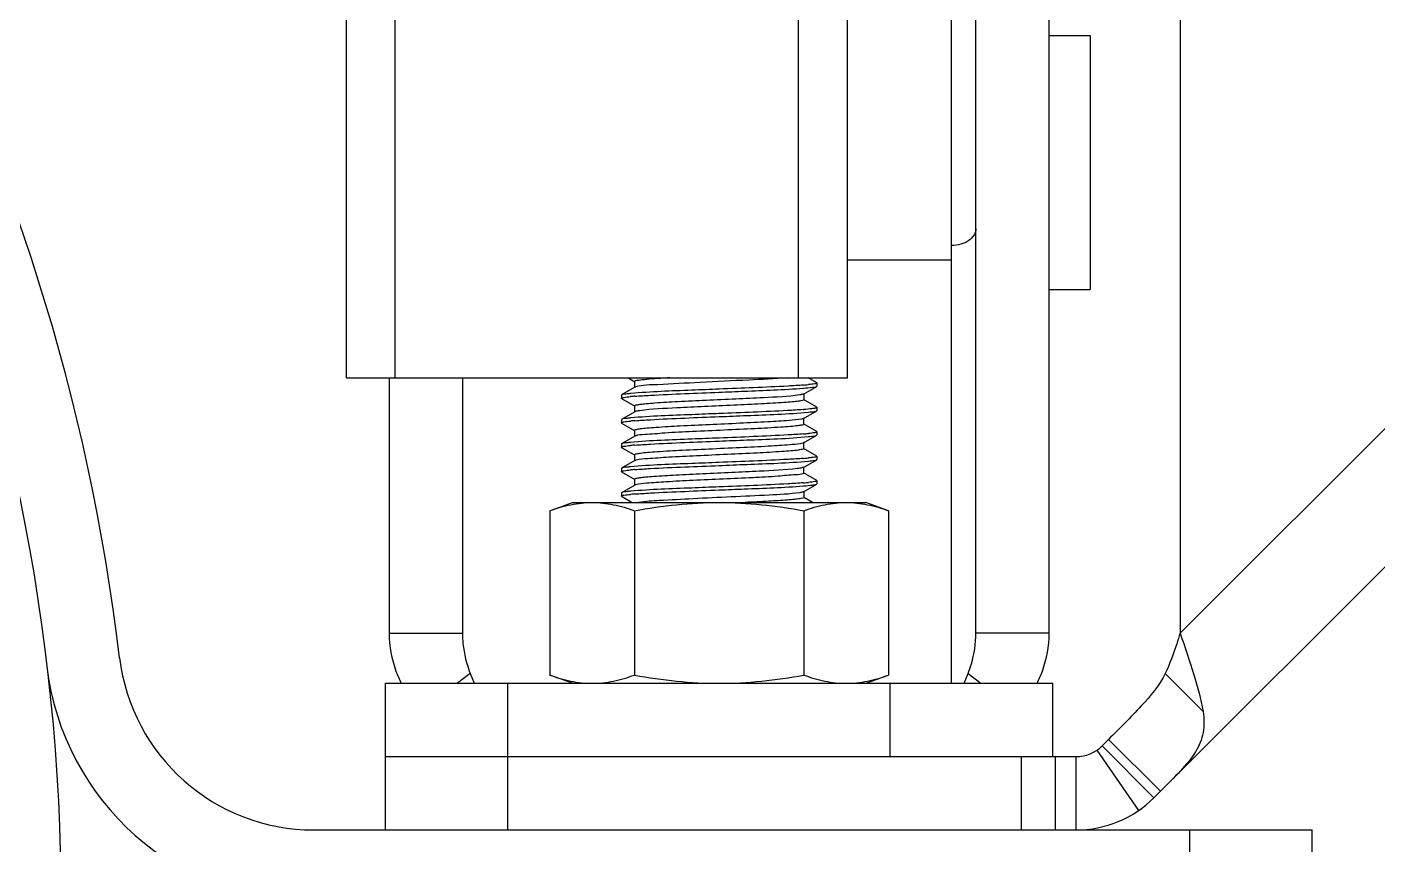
# Model space of a CAD drawing. Extents: x 27938 to 1507990, y 110129 to 923079.
# Drawn here: x 529024 to 530007, y 365399 to 365994 of the extents above; entities that cross this region are included whole.
import ezdxf

# ---------------------------------------------------------------- set-up
doc = ezdxf.new("R2010")
doc.units = 0
doc.header["$LTSCALE"] = 1000
doc.header["$MEASUREMENT"] = 0

msp = doc.modelspace()

# ---------------------------------------------------------------- linework, layer by layer
at = {"linetype": 'Continuous'}
for p, q in [((529256.36, 365738.85), (529256.36, 368698.45)), ((529291.95, 365738.85), (529291.95, 368698.45)), ((529585.57, 365738.85), (529585.57, 368698.45)), ((529621.16, 365738.85), (529621.16, 368698.45)), ((529696.79, 365516.41), (529696.79, 366536.96)), ((529714.58, 365552.93), (529714.58, 366087.21)), ((529767.97, 365552.93), (529767.97, 366087.21)), ((529863.28, 366087.21), (529863.28, 365552.88)), ((529767.97, 365988.21), (529797.76, 365988.21)), ((529863.28, 365552.88), (530291.55, 365981.15)), ((530341.88, 365930.82), (529844.16, 365433.1)), ((529621.16, 365824.74), (529696.79, 365824.74)), ((529767.97, 365803.28), (529797.76, 365803.28)), ((529256.36, 365738.85), (529621.16, 365738.85)), ((529287.5, 365738.85), (529287.5, 365552.93)), ((529340.89, 365738.85), (529340.89, 365552.93)), ((529461.38, 365738.85), (529466.38, 365735.95)), ((529466.19, 365736.18), (529466.19, 365731.73)), ((529598.75, 365735.26), (529592.55, 365738.85)), ((529598.75, 365735.26), (529598.91, 365735.07)), ((529598.91, 365735.07), (529598.91, 365732.84)), ((529456.72, 365726.36), (529456.55, 365726.17)), ((529456.55, 365726.17), (529456.55, 365723.95)), ((529456.72, 365723.75), (529456.55, 365723.95)), ((529466.38, 365731.96), (529456.72, 365726.36)), ((529589.09, 365727.06), (529598.75, 365732.65)), ((529589.28, 365727.28), (529589.28, 365722.83)), ((529598.75, 365732.65), (529598.91, 365732.84)), ((529456.72, 365723.75), (529466.38, 365718.16)), ((529466.38, 365714.16), (529456.72, 365708.57)), ((529466.19, 365718.38), (529466.19, 365713.94)), ((529598.75, 365717.47), (529589.09, 365723.06)), ((529589.09, 365709.26), (529598.75, 365714.85)), ((529598.75, 365717.47), (529598.91, 365717.27)), ((529598.75, 365714.85), (529598.91, 365715.05)), ((529598.91, 365717.27), (529598.91, 365715.05)), ((529456.72, 365708.57), (529456.55, 365708.38)), ((529456.55, 365708.38), (529456.55, 365706.15)), ((529456.72, 365705.96), (529456.55, 365706.15)), ((529456.72, 365705.96), (529466.38, 365700.36)), ((529598.75, 365699.67), (529589.09, 365705.26)), ((529589.28, 365705.04), (529589.28, 365709.49)), ((529466.38, 365696.37), (529456.72, 365690.78)), ((529466.19, 365700.59), (529466.19, 365696.14)), ((529466.6, 365696.47), (529466.38, 365696.37)), ((529589.09, 365691.47), (529598.75, 365697.06)), ((529598.75, 365699.67), (529598.91, 365699.48)), ((529598.75, 365697.06), (529598.91, 365697.25)), ((529598.91, 365699.48), (529598.91, 365697.25)), ((529456.72, 365690.78), (529456.55, 365690.58)), ((529456.55, 365690.58), (529456.55, 365688.36)), ((529456.72, 365688.16), (529456.55, 365688.36)), ((529456.72, 365688.16), (529466.38, 365682.57)), ((529598.75, 365681.88), (529589.09, 365687.47)), ((529589.28, 365687.24), (529589.28, 365691.69)), ((529466.38, 365678.57), (529456.72, 365672.98)), ((529466.19, 365682.79), (529466.19, 365678.35)), ((529589.09, 365673.67), (529598.75, 365679.26)), ((529598.75, 365681.88), (529598.91, 365681.68)), ((529598.75, 365679.26), (529598.91, 365679.46)), ((529598.91, 365681.68), (529598.91, 365679.46)), ((529456.72, 365672.98), (529456.55, 365672.79)), ((529456.55, 365672.79), (529456.55, 365670.56)), ((529456.72, 365670.37), (529456.55, 365670.56)), ((529456.72, 365670.37), (529466.38, 365664.77)), ((529466.19, 365665), (529466.19, 365660.55)), ((529589.09, 365673.67), (529588.82, 365673.55)), ((529598.75, 365664.08), (529589.09, 365669.67)), ((529589.28, 365669.45), (529589.28, 365673.9)), ((529456.72, 365655.19), (529456.55, 365654.99)), ((529456.55, 365654.99), (529456.55, 365652.77)), ((529466.38, 365660.78), (529456.72, 365655.19)), ((529589.09, 365655.88), (529598.75, 365661.47)), ((529589.28, 365656.1), (529589.28, 365651.65)), ((529598.75, 365664.08), (529598.91, 365663.89)), ((529598.75, 365661.47), (529598.91, 365661.66)), ((529598.91, 365663.89), (529598.91, 365661.66)), ((529404.45, 365642.08), (529420.96, 365648.09)), ((529420.96, 365648.09), (529634.5, 365648.09)), ((529456.72, 365652.57), (529456.55, 365652.77)), ((529456.72, 365652.57), (529464.46, 365648.09)), ((529595.62, 365648.09), (529589.09, 365651.88)), ((529651.02, 365642.08), (529634.5, 365648.09)), ((529404.45, 365642.08), (529404.45, 365522.42)), ((529466.09, 365642.08), (529466.09, 365522.42)), ((529589.38, 365642.08), (529589.38, 365522.42)), ((529651.02, 365642.08), (529651.02, 365522.42)), ((529287.5, 365552.93), (529340.89, 365552.93)), ((529767.97, 365552.93), (529714.58, 365552.93)), ((529346.56, 365523.5), (529337.3, 365516.46)), ((529346.56, 365523.5), (529349.41, 365516.41)), ((529420.96, 365516.41), (529404.45, 365522.42)), ((529634.5, 365516.41), (529651.02, 365522.42)), ((529706.06, 365516.41), (529708.91, 365523.5)), ((529708.91, 365523.5), (529718.17, 365516.46)), ((529852.28, 365523.45), (529879.92, 365495.81)), ((529284.83, 365516.41), (529770.64, 365516.41)), ((529284.83, 365409.64), (529284.83, 365516.41)), ((529373.8, 365463.03), (529373.8, 365516.41)), ((529652.3, 365463.03), (529652.3, 365516.41)), ((529770.64, 365463.03), (529770.64, 365516.41)), ((529811.16, 365475.6), (529806.41, 365470.84)), ((529844.16, 365433.1), (529806.41, 365470.84)), ((529848.91, 365437.85), (529811.16, 365475.6)), ((529284.83, 365463.03), (529787.54, 365463.03)), ((529373.8, 365409.64), (529373.8, 365463.03)), ((529747.86, 365409.64), (529747.86, 365463.03)), ((529772.6, 365409.64), (529772.6, 365463.03)), ((529787.54, 365409.64), (529787.54, 365463.03)), ((529802.66, 365467.72), (529832.89, 365423.73)), ((529232.68, 365409.64), (529959.26, 365409.64)), ((529870.29, 365302.87), (529870.29, 365409.64)), ((529959.26, 365302.87), (529959.26, 365409.64))]:
    msp.add_line(p, q, dxfattribs=at)
msp.add_line((529797.76, 365988.21), (529797.76, 365803.28))
msp.add_circle((527596.98, 365356.26), 1451.62, dxfattribs=at)
for centre, radius, start, end in [((527596.98, 365356.26), 1505.01, 6.82415, 173.17585), ((529574.35, 365924.34), 191.34, 274.44401, 275.50896), ((529482.17, 365522.21), 203.86, 94.45812, 95.31469), ((529468.86, 365725.66), 6.79, 105.09314, 106.14114), ((529567.8, 365987.11), 272.18, 274.42341, 274.54966), ((529481.93, 365507.28), 200.98, 94.45697, 95.35574), ((529574.33, 365888.98), 191.58, 274.44141, 275.50783), ((529481.9, 365489.82), 200.64, 94.45612, 95.36224), ((529574.25, 365872.18), 192.58, 274.44667, 275.48819), ((529482.07, 365469.96), 202.71, 94.45704, 95.331), ((529468.86, 365654.48), 6.79, 105.09314, 106.14114), ((529574.35, 365853.16), 191.34, 274.44401, 275.50896), ((529482.17, 365451.03), 203.86, 94.45812, 95.31469), ((529232.68, 365552), 195.74, 186.82415, 270), ((529232.68, 365552), 142.36, 186.82415, 270), ((529787.54, 365489.72), 26.69, 270, 315), ((529787.54, 365489.72), 80.08, 270, 315)]:
    msp.add_arc(centre, radius, start, end, dxfattribs=at)
for points, knots in [([(529714.58, 365847.69), (529714.58, 365846.02), (529713.5, 365842.44), (529709.35, 365838.34), (529703.53, 365835.7), (529699.08, 365835.11), (529696.79, 365835.11)], [0, 0, 0, 0, 0.209483, 0.444656, 0.71201, 1, 1, 1, 1]), ([(529491.54, 365738.85), (529488, 365738.65), (529481.96, 365738.2), (529473.49, 365737.79), (529469.6, 365736.85), (529466.19, 365736.79), (529466.19, 365736.18)], [0, 0, 0, 0, 0.415981, 0.731164, 0.928613, 1, 1, 1, 1]), ([(529577.51, 365738.85), (529568.09, 365738.11), (529546.86, 365737.01), (529515.28, 365735.8), (529488.04, 365733.85), (529472.23, 365733.61), (529467.09, 365732.22)], [0, 0, 0, 0, 0.256105, 0.576785, 0.855532, 1, 1, 1, 1]), ([(529598.27, 365734.69), (529597.99, 365734.6), (529596.16, 365734.21), (529594.29, 365734.03), (529592.72, 365733.88)], [0, 0, 0, 0, 0.157623, 1, 1, 1, 1]), ([(529598.91, 365735.07), (529598.91, 365734.98), (529598.66, 365734.8), (529598.44, 365734.74), (529598.27, 365734.69)], [0, 0, 0, 0, 0.324871, 1, 1, 1, 1]), ([(529456.56, 365723.95), (529456.56, 365724.05), (529456.9, 365724.25), (529457.17, 365724.32), (529457.38, 365724.38)], [0, 0, 0, 0, 0.313847, 1, 1, 1, 1]), ([(529463.24, 365727.41), (529462.41, 365727.33), (529460.26, 365727.03), (529457.91, 365727.05), (529456.72, 365726.36)], [0, 0, 0, 0, 0.37952, 1, 1, 1, 1]), ([(529457.38, 365724.38), (529457.69, 365724.46), (529459.65, 365724.84), (529461.63, 365725.03), (529463.28, 365725.19)], [0, 0, 0, 0, 0.163234, 1, 1, 1, 1]), ([(529527.73, 365730.62), (529521.1, 365730.35), (529499.59, 365729.44), (529478.06, 365728.8), (529463.24, 365727.41)], [0, 0, 0, 0, 0.308576, 1, 1, 1, 1]), ([(529586.34, 365726.4), (529577.65, 365725.09), (529562.09, 365724.57), (529539.39, 365723.33), (529518.6, 365722.43), (529499.01, 365721.47), (529484.37, 365720.68), (529475.29, 365719.94), (529470.39, 365719.53), (529468.06, 365719), (529466.19, 365718.75), (529466.19, 365718.38)], [0, 0, 0, 0, 0.218787, 0.386207, 0.566108, 0.736243, 0.875583, 0.928118, 0.966979, 0.991, 1, 1, 1, 1]), ([(529466.32, 365725.45), (529470.09, 365725.74), (529490.55, 365726.98), (529511.04, 365727.73), (529527.73, 365728.39)], [0, 0, 0, 0, 0.184575, 1, 1, 1, 1]), ([(529466.97, 365732.18), (529466.85, 365732.15), (529466.65, 365732.09), (529466.46, 365732), (529466.38, 365731.96)], [0, 0, 0, 0, 0.572041, 1, 1, 1, 1]), ([(529589.18, 365733.57), (529585.41, 365733.27), (529564.94, 365732.03), (529544.44, 365731.28), (529527.73, 365730.62)], [0, 0, 0, 0, 0.184436, 1, 1, 1, 1]), ([(529527.73, 365728.39), (529533.83, 365728.64), (529554.28, 365729.48), (529574.75, 365730.21), (529589.08, 365731.34)], [0, 0, 0, 0, 0.297863, 1, 1, 1, 1]), ([(529589.09, 365727.06), (529588.97, 365726.99), (529588.08, 365726.66), (529587.14, 365726.52), (529586.34, 365726.4)], [0, 0, 0, 0, 0.147905, 1, 1, 1, 1]), ([(529589.08, 365731.34), (529591.3, 365731.51), (529594.45, 365731.95), (529597.85, 365732.13), (529598.75, 365732.65)], [0, 0, 0, 0, 0.683734, 1, 1, 1, 1]), ([(529469.9, 365714.92), (529469.47, 365714.87), (529468.3, 365714.67), (529467.05, 365714.55), (529466.38, 365714.16)], [0, 0, 0, 0, 0.360643, 1, 1, 1, 1]), ([(529589.28, 365722.83), (529589.28, 365722.48), (529587.46, 365722.22), (529585.19, 365721.71), (529580.42, 365721.29), (529571.56, 365720.57), (529557.24, 365719.78), (529538.01, 365718.84), (529517.47, 365717.94), (529494.63, 365716.74), (529478.86, 365716.13), (529469.9, 365714.92)], [0, 0, 0, 0, 0.00884, 0.032379, 0.070466, 0.122006, 0.258971, 0.426878, 0.605536, 0.773444, 1, 1, 1, 1]), ([(529588.79, 365715.74), (529585.01, 365715.45), (529564.67, 365714.23), (529544.31, 365713.48), (529527.73, 365712.82)], [0, 0, 0, 0, 0.18595, 1, 1, 1, 1]), ([(529596.5, 365716.53), (529596.05, 365716.46), (529593.68, 365716.15), (529591.31, 365715.94), (529589.38, 365715.79)], [0, 0, 0, 0, 0.190828, 1, 1, 1, 1]), ([(529592.72, 365713.86), (529593.49, 365713.93), (529595.48, 365714.22), (529597.65, 365714.22), (529598.75, 365714.85)], [0, 0, 0, 0, 0.377935, 1, 1, 1, 1]), ([(529598.91, 365717.27), (529598.91, 365717.19), (529598.1, 365716.6), (529597.27, 365716.65), (529596.5, 365716.53)], [0, 0, 0, 0, 0.093121, 1, 1, 1, 1]), ([(529456.56, 365706.15), (529456.56, 365706.24), (529456.84, 365706.44), (529457.09, 365706.5), (529457.27, 365706.55)], [0, 0, 0, 0, 0.318631, 1, 1, 1, 1]), ([(529463.28, 365709.62), (529462.45, 365709.54), (529460.28, 365709.23), (529457.91, 365709.26), (529456.72, 365708.57)], [0, 0, 0, 0, 0.379704, 1, 1, 1, 1]), ([(529457.27, 365706.55), (529457.58, 365706.64), (529459.53, 365707.04), (529461.51, 365707.22), (529463.17, 365707.38)], [0, 0, 0, 0, 0.159226, 1, 1, 1, 1]), ([(529527.73, 365712.82), (529521.11, 365712.56), (529499.62, 365711.65), (529478.1, 365711.01), (529463.28, 365709.62)], [0, 0, 0, 0, 0.308379, 1, 1, 1, 1]), ([(529587.62, 365708.83), (529584.67, 365708.24), (529576.44, 365707.62), (529561.51, 365706.62), (529542.14, 365705.7), (529520.89, 365704.73), (529500.59, 365703.76), (529485.31, 365702.95), (529475.78, 365702.19), (529470.61, 365701.77), (529468.17, 365701.22), (529466.19, 365700.97), (529466.19, 365700.59)], [0, 0, 0, 0, 0.074051, 0.202548, 0.368862, 0.551322, 0.726125, 0.870472, 0.925123, 0.96561, 0.990669, 1, 1, 1, 1]), ([(529466.31, 365707.65), (529470.08, 365707.95), (529490.54, 365709.19), (529511.03, 365709.93), (529527.73, 365710.6)], [0, 0, 0, 0, 0.184524, 1, 1, 1, 1]), ([(529589.28, 365705.04), (529589.28, 365704.63), (529587.13, 365704.4), (529584.5, 365703.8), (529578.93, 365703.38), (529568.72, 365702.59), (529552.49, 365701.75), (529531.15, 365700.75), (529509.3, 365699.7), (529489.98, 365698.89), (529476.19, 365697.58), (529468.78, 365697.34), (529466.6, 365696.47)], [0, 0, 0, 0, 0.009911, 0.036684, 0.079861, 0.138026, 0.290611, 0.473012, 0.659513, 0.823824, 0.942824, 1, 1, 1, 1]), ([(529527.73, 365710.6), (529534.47, 365710.87), (529556.13, 365711.8), (529577.84, 365712.41), (529592.72, 365713.86)], [0, 0, 0, 0, 0.310578, 1, 1, 1, 1]), ([(529589.09, 365709.26), (529588.92, 365709.16), (529588.42, 365709), (529587.93, 365708.89), (529587.62, 365708.83)], [0, 0, 0, 0, 0.388593, 1, 1, 1, 1]), ([(529527.73, 365695.03), (529521.08, 365694.76), (529499.56, 365693.85), (529478, 365693.21), (529463.17, 365691.81)], [0, 0, 0, 0, 0.308852, 1, 1, 1, 1]), ([(529589.17, 365697.98), (529585.4, 365697.68), (529564.93, 365696.44), (529544.44, 365695.69), (529527.73, 365695.03)], [0, 0, 0, 0, 0.184477, 1, 1, 1, 1]), ([(529527.73, 365692.8), (529534.45, 365693.07), (529556.1, 365694), (529577.79, 365694.61), (529592.67, 365696.06)], [0, 0, 0, 0, 0.310323, 1, 1, 1, 1]), ([(529592.67, 365696.06), (529593.44, 365696.13), (529595.45, 365696.42), (529597.64, 365696.42), (529598.75, 365697.06)], [0, 0, 0, 0, 0.378132, 1, 1, 1, 1]), ([(529598.24, 365699.09), (529597.96, 365699.01), (529596.13, 365698.62), (529594.28, 365698.44), (529592.72, 365698.29)], [0, 0, 0, 0, 0.159145, 1, 1, 1, 1]), ([(529598.91, 365699.48), (529598.91, 365699.39), (529598.65, 365699.2), (529598.42, 365699.14), (529598.24, 365699.09)], [0, 0, 0, 0, 0.322656, 1, 1, 1, 1]), ([(529456.56, 365688.36), (529456.56, 365688.46), (529456.89, 365688.66), (529457.15, 365688.73), (529457.36, 365688.78)], [0, 0, 0, 0, 0.315061, 1, 1, 1, 1]), ([(529463.17, 365691.81), (529462.34, 365691.73), (529460.22, 365691.43), (529457.89, 365691.45), (529456.72, 365690.78)], [0, 0, 0, 0, 0.37931, 1, 1, 1, 1]), ([(529457.36, 365688.78), (529457.67, 365688.86), (529459.58, 365689.24), (529461.52, 365689.43), (529463.15, 365689.58)], [0, 0, 0, 0, 0.163145, 1, 1, 1, 1]), ([(529588.54, 365691.25), (529586.07, 365690.52), (529578.42, 365690.07), (529564.19, 365688.92), (529544.85, 365688.05), (529523.17, 365687.03), (529502.18, 365686.05), (529486.26, 365685.22), (529476.28, 365684.43), (529470.85, 365684.01), (529468.29, 365683.43), (529466.19, 365683.19), (529466.19, 365682.79)], [0, 0, 0, 0, 0.062951, 0.18524, 0.350271, 0.535399, 0.715185, 0.864922, 0.92187, 0.964113, 0.990297, 1, 1, 1, 1]), ([(529466.31, 365689.86), (529470.08, 365690.15), (529490.54, 365691.39), (529511.03, 365692.14), (529527.73, 365692.8)], [0, 0, 0, 0, 0.18453, 1, 1, 1, 1]), ([(529589.28, 365687.24), (529589.28, 365686.86), (529587.24, 365686.61), (529584.74, 365686.04), (529579.44, 365685.62), (529569.69, 365684.85), (529554.09, 365684.03), (529533.44, 365683.05), (529511.97, 365682.06), (529492.61, 365681.16), (529478, 365680.1), (529470.06, 365679.54), (529467.34, 365678.9)], [0, 0, 0, 0, 0.00951, 0.035123, 0.076469, 0.132247, 0.279239, 0.456494, 0.640275, 0.805971, 0.931424, 1, 1, 1, 1]), ([(529589.09, 365691.47), (529589.01, 365691.42), (529588.84, 365691.35), (529588.65, 365691.28), (529588.54, 365691.25)], [0, 0, 0, 0, 0.430479, 1, 1, 1, 1]), ([(529527.73, 365677.23), (529521.08, 365676.97), (529499.55, 365676.05), (529477.98, 365675.42), (529463.15, 365674.01)], [0, 0, 0, 0, 0.308927, 1, 1, 1, 1]), ([(529466.32, 365672.06), (529470.09, 365672.36), (529490.55, 365673.6), (529511.03, 365674.35), (529527.73, 365675.01)], [0, 0, 0, 0, 0.184554, 1, 1, 1, 1]), ([(529467.34, 365678.9), (529467.15, 365678.85), (529466.82, 365678.76), (529466.5, 365678.64), (529466.38, 365678.57)], [0, 0, 0, 0, 0.59312, 1, 1, 1, 1]), ([(529589.18, 365680.18), (529585.41, 365679.89), (529564.94, 365678.65), (529544.44, 365677.9), (529527.73, 365677.23)], [0, 0, 0, 0, 0.184455, 1, 1, 1, 1]), ([(529527.73, 365675.01), (529534.47, 365675.28), (529556.13, 365676.21), (529577.84, 365676.82), (529592.72, 365678.27)], [0, 0, 0, 0, 0.310595, 1, 1, 1, 1]), ([(529598.23, 365681.29), (529597.95, 365681.21), (529596.11, 365680.82), (529594.24, 365680.64), (529592.67, 365680.49)], [0, 0, 0, 0, 0.159397, 1, 1, 1, 1]), ([(529592.72, 365678.27), (529593.49, 365678.34), (529595.48, 365678.63), (529597.65, 365678.63), (529598.75, 365679.26)], [0, 0, 0, 0, 0.377931, 1, 1, 1, 1]), ([(529598.91, 365681.68), (529598.91, 365681.6), (529598.64, 365681.41), (529598.41, 365681.34), (529598.23, 365681.29)], [0, 0, 0, 0, 0.322005, 1, 1, 1, 1]), ([(529456.56, 365670.56), (529456.56, 365670.65), (529456.85, 365670.85), (529457.1, 365670.92), (529457.29, 365670.97)], [0, 0, 0, 0, 0.317967, 1, 1, 1, 1]), ([(529463.15, 365674.01), (529462.33, 365673.94), (529460.21, 365673.64), (529457.89, 365673.66), (529456.72, 365672.98)], [0, 0, 0, 0, 0.379296, 1, 1, 1, 1]), ([(529457.29, 365670.97), (529457.6, 365671.05), (529459.56, 365671.45), (529461.56, 365671.64), (529463.24, 365671.8)], [0, 0, 0, 0, 0.159617, 1, 1, 1, 1]), ([(529584.71, 365672.8), (529575.5, 365671.68), (529559.54, 365671.01), (529536.6, 365669.83), (529516.33, 365668.94), (529497.45, 365668.01), (529483.46, 365667.23), (529474.81, 365666.52), (529470.17, 365666.11), (529467.95, 365665.61), (529466.19, 365665.34), (529466.19, 365665)], [0, 0, 0, 0, 0.234088, 0.402448, 0.579889, 0.745639, 0.880314, 0.930897, 0.968237, 0.991317, 1, 1, 1, 1]), ([(529589.1, 365669.23), (529587.45, 365668.25), (529580.86, 365668.3), (529568.86, 365666.81), (529551.09, 365666.16), (529530.51, 365665.11), (529509.51, 365664.15), (529490.85, 365663.27), (529477.02, 365662.21), (529469.57, 365661.71), (529467.09, 365661.04)], [0, 0, 0, 0, 0.046973, 0.152409, 0.303029, 0.479455, 0.658932, 0.818305, 0.937036, 1, 1, 1, 1]), ([(529588.82, 365673.55), (529588.61, 365673.47), (529587.26, 365673.11), (529585.88, 365672.94), (529584.71, 365672.8)], [0, 0, 0, 0, 0.158312, 1, 1, 1, 1]), ([(529589.28, 365669.45), (529589.28, 365669.41), (529589.23, 365669.31), (529589.15, 365669.26), (529589.1, 365669.23)], [0, 0, 0, 0, 0.402304, 1, 1, 1, 1]), ([(529463.24, 365656.23), (529462.41, 365656.15), (529460.26, 365655.85), (529457.91, 365655.87), (529456.72, 365655.19)], [0, 0, 0, 0, 0.37952, 1, 1, 1, 1]), ([(529527.73, 365659.44), (529521.1, 365659.17), (529499.59, 365658.26), (529478.06, 365657.62), (529463.24, 365656.23)], [0, 0, 0, 0, 0.308576, 1, 1, 1, 1]), ([(529466.32, 365654.27), (529470.09, 365654.56), (529490.55, 365655.8), (529511.04, 365656.55), (529527.73, 365657.21)], [0, 0, 0, 0, 0.184575, 1, 1, 1, 1]), ([(529466.97, 365661), (529466.85, 365660.97), (529466.65, 365660.91), (529466.46, 365660.82), (529466.38, 365660.78)], [0, 0, 0, 0, 0.572041, 1, 1, 1, 1]), ([(529586.34, 365655.22), (529578.98, 365654.11), (529553.05, 365652.96), (529519.04, 365651.33), (529487.42, 365649.64), (529474.19, 365648.84), (529469.21, 365648.1)], [0, 0, 0, 0, 0.190457, 0.661719, 0.871239, 1, 1, 1, 1]), ([(529589.18, 365662.39), (529585.41, 365662.09), (529564.94, 365660.85), (529544.44, 365660.1), (529527.73, 365659.44)], [0, 0, 0, 0, 0.184436, 1, 1, 1, 1]), ([(529527.73, 365657.21), (529533.83, 365657.46), (529554.28, 365658.3), (529574.75, 365659.03), (529589.08, 365660.16)], [0, 0, 0, 0, 0.297863, 1, 1, 1, 1]), ([(529589.09, 365655.88), (529588.97, 365655.81), (529588.08, 365655.48), (529587.14, 365655.34), (529586.34, 365655.22)], [0, 0, 0, 0, 0.147905, 1, 1, 1, 1]), ([(529589.08, 365660.16), (529591.3, 365660.33), (529594.45, 365660.77), (529597.85, 365660.95), (529598.75, 365661.47)], [0, 0, 0, 0, 0.683734, 1, 1, 1, 1]), ([(529598.27, 365663.51), (529597.99, 365663.42), (529596.16, 365663.03), (529594.29, 365662.85), (529592.72, 365662.7)], [0, 0, 0, 0, 0.157623, 1, 1, 1, 1]), ([(529598.91, 365663.89), (529598.91, 365663.8), (529598.66, 365663.62), (529598.44, 365663.56), (529598.27, 365663.51)], [0, 0, 0, 0, 0.324871, 1, 1, 1, 1]), ([(529404.45, 365642.08), (529409.45, 365643.9), (529419.55, 365646.94), (529430.08, 365648.09), (529435.27, 365648.09)], [0, 0, 0, 0, 0.506411, 1, 1, 1, 1]), ([(529435.27, 365648.09), (529440.46, 365648.09), (529450.99, 365646.94), (529461.09, 365643.9), (529466.09, 365642.08)], [0, 0, 0, 0, 0.493589, 1, 1, 1, 1]), ([(529456.56, 365652.77), (529456.56, 365652.87), (529456.9, 365653.07), (529457.17, 365653.14), (529457.38, 365653.2)], [0, 0, 0, 0, 0.313847, 1, 1, 1, 1]), ([(529457.38, 365653.2), (529457.69, 365653.28), (529459.65, 365653.66), (529461.63, 365653.85), (529463.28, 365654.01)], [0, 0, 0, 0, 0.163234, 1, 1, 1, 1]), ([(529589.28, 365651.65), (529589.28, 365651.36), (529587.83, 365651.07), (529585.95, 365650.66), (529582.07, 365650.26), (529574.74, 365649.62), (529562.72, 365648.89), (529552.49, 365648.37), (529546.77, 365648.1)], [0, 0, 0, 0, 0.020558, 0.074229, 0.161254, 0.279605, 0.598487, 1, 1, 1, 1]), ([(529589.38, 365642.08), (529594.38, 365643.9), (529604.48, 365646.94), (529615.01, 365648.09), (529620.2, 365648.09)], [0, 0, 0, 0, 0.506411, 1, 1, 1, 1]), ([(529620.2, 365648.09), (529625.39, 365648.09), (529635.92, 365646.94), (529646.02, 365643.9), (529651.02, 365642.08)], [0, 0, 0, 0, 0.493589, 1, 1, 1, 1]), ([(529287.5, 365552.93), (529287.5, 365543.55), (529289.83, 365530.84), (529294.82, 365519.3), (529296.24, 365516.45)], [0, 0, 0, 0, 0.746457, 1, 1, 1, 1]), ([(529340.89, 365552.93), (529340.89, 365550.38), (529341.38, 365540.36), (529343.83, 365530.46), (529346.56, 365523.5)], [0, 0, 0, 0, 0.253697, 1, 1, 1, 1]), ([(529708.91, 365523.5), (529709.81, 365525.8), (529713.07, 365535.27), (529714.58, 365545.37), (529714.58, 365552.93)], [0, 0, 0, 0, 0.246008, 1, 1, 1, 1]), ([(529759.23, 365516.45), (529760.64, 365519.3), (529765.64, 365530.84), (529767.97, 365543.55), (529767.97, 365552.93)], [0, 0, 0, 0, 0.253543, 1, 1, 1, 1]), ([(529863.28, 365552.88), (529862.46, 365550.34), (529859.24, 365540.38), (529855.68, 365530.48), (529852.28, 365523.45)], [0, 0, 0, 0, 0.255061, 1, 1, 1, 1]), ([(529863.28, 365552.88), (529866.72, 365542.85), (529873.16, 365524.11), (529878.43, 365504.91), (529879.92, 365495.81)], [0, 0, 0, 0, 0.53484, 1, 1, 1, 1]), ([(529404.45, 365522.42), (529409.45, 365520.6), (529419.55, 365517.57), (529430.08, 365516.41), (529435.27, 365516.41)], [0, 0, 0, 0, 0.506411, 1, 1, 1, 1]), ([(529435.27, 365516.41), (529440.46, 365516.41), (529450.99, 365517.57), (529461.09, 365520.6), (529466.09, 365522.42)], [0, 0, 0, 0, 0.493589, 1, 1, 1, 1]), ([(529589.38, 365522.42), (529594.38, 365520.6), (529604.48, 365517.57), (529615.01, 365516.41), (529620.2, 365516.41)], [0, 0, 0, 0, 0.506411, 1, 1, 1, 1]), ([(529620.2, 365516.41), (529625.39, 365516.41), (529635.92, 365517.57), (529646.02, 365520.6), (529651.02, 365522.42)], [0, 0, 0, 0, 0.493589, 1, 1, 1, 1]), ([(529852.28, 365523.45), (529848.04, 365514.69), (529834.18, 365498.28), (529819.19, 365483.62), (529811.16, 365475.6)], [0, 0, 0, 0, 0.46168, 1, 1, 1, 1]), ([(529879.92, 365495.81), (529880.75, 365490.78), (529881.06, 365480.4), (529874.74, 365465.3), (529862.97, 365451.76), (529853.84, 365442.77), (529848.91, 365437.85)], [0, 0, 0, 0, 0.222359, 0.440545, 0.696247, 1, 1, 1, 1])]:
    msp.add_open_spline(points, degree=3, knots=knots, dxfattribs=at)
for points in [[(529466.09, 365642.08), (529486.4, 365645.78), (529507.09, 365648.09), (529527.73, 365648.09)], [(529527.73, 365648.09), (529548.38, 365648.09), (529569.07, 365645.78), (529589.38, 365642.08)], [(529466.09, 365522.42), (529486.4, 365518.73), (529507.09, 365516.41), (529527.73, 365516.41)], [(529527.73, 365516.41), (529548.38, 365516.41), (529569.07, 365518.73), (529589.38, 365522.42)]]:
    msp.add_open_spline(points, degree=3, dxfattribs=at)

doc.saveas('drawing.dxf')
